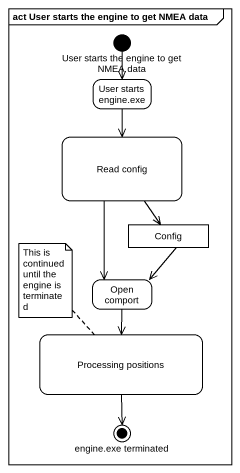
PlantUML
@startuml
mainframe act User starts the engine to get NMEA data
hide empty description
state "User starts the engine to get NMEA data" as User_starts_the_engine_to <<start>>
state "User starts engine.exe" as User_starts_engine_exe
state "Read config" as Read_config
state Config <<object>>
state "Open comport" as Open_comport
state "Processing positions" as Processing_positions
state "engine.exe terminated" as engine_exe_terminated <<end>>
User_starts_the_engine_to --> User_starts_engine_exe
User_starts_engine_exe --> Read_config
Read_config --> Config
Read_config --> Open_comport
Config --> Open_comport
Open_comport --> Processing_positions
Processing_positions --> engine_exe_terminated
note top of Processing_positions : This is continued until the engine is terminated
@enduml
